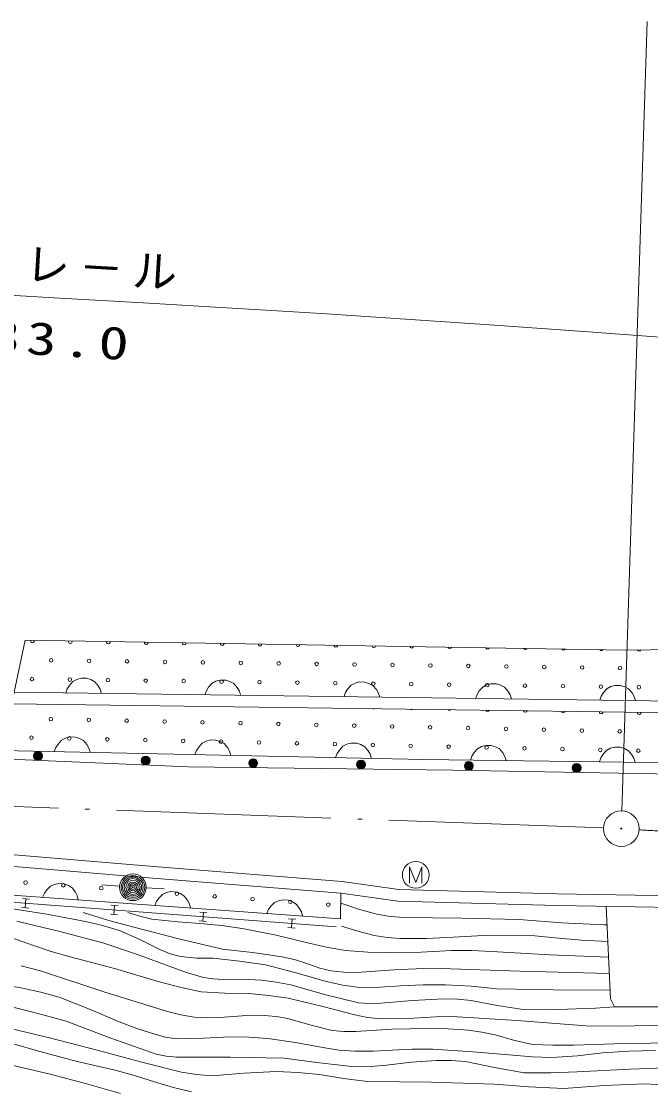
# Model space of a CAD drawing. Units: millimetres, scale not verified. Extents: x 40000 to 680000, y 20000 to 380000.
# Drawn here: x 133456 to 168637, y 269529 to 329523 of the extents above; entities that cross this region are included whole.
import ezdxf

# ---------------------------------------------------------------- set-up
doc = ezdxf.new("R2010")
doc.units = ezdxf.units.MM
doc.header["$LTSCALE"] = 1000
doc.linetypes.add('LONG_DASHED_DOTTED', pattern=[15.25, 12, -1.5, 0.25, -1.5])
for name, color, linetype, lineweight in [('S-BGD', 1, 'Continuous', 13), ('S-BGD-HTXT', 6, 'Continuous', 13), ('S-BMK', 3, 'LONG_DASHED_DOTTED', 13)]:
    doc.layers.add(name, color=color, linetype=linetype, lineweight=lineweight)
doc.styles.add('ＭＳ ゴシック', font='')
doc.styles.get('ＭＳ ゴシック').set_extended_font_data('MS Gothic')

msp = doc.modelspace()

# ---------------------------------------------------------------- hatches: boundary and pattern name
at = {"layer": 'S-BGD'}
h = msp.add_hatch(dxfattribs=at)
h.set_pattern_fill('USER', color=256, style=0, pattern_type=2)
h.set_pattern_definition([(1.33, (184900, 279800), (-34700, 1499600), []), (91.33, (185000, 279800), (-1999500, -46300), [])])
h.paths.add_polyline_path([(166159, 280006), (171908, 279916), (184916, 279826), (186520, 279863), (191159, 278439), (196862, 277737), (200547, 277351), (202144, 277123), (202348, 274996), (200632, 274654), (197961, 274425), (189870, 273611), (186359, 273458), (181795, 273636), (176477, 274476), (169327, 274374), (166624, 274374), (166395, 274832)])

# ---------------------------------------------------------------- linework, layer by layer
for p, q in [((132360, 288732), (133662, 294909)), ((133662, 294909), (167251, 294347)), ((167251, 294347), (176899, 294424)), ((133046, 291987), (156381, 291672)), ((156381, 291672), (177205, 291391)), ((156372, 291022), (132910, 291338)), ((177500, 290737), (156372, 291022)), ((155959, 288222), (132360, 288732)), ((177595, 287933), (155959, 288222)), ((129926, 283150), (141079, 282214)), ((129871, 282503), (141027, 281566)), ((141079, 282214), (151385, 281387)), ((141027, 281566), (151314, 280741)), ((151385, 281387), (154561, 280943)), ((151305, 279298), (126239, 281126)), ((138942, 281134), (137946, 281217)), ((140439, 281038), (141438, 280993)), ((154561, 280943), (163420, 280699)), ((126245, 280737), (151055, 278859)), ((133506, 280438), (133907, 280408)), ((133706, 280423), (133669, 279925)), ((151314, 280741), (151305, 279298)), ((151314, 280741), (154507, 280295)), ((154507, 280295), (163406, 280049)), ((163420, 280699), (171916, 280565)), ((133869, 279909), (133468, 279940)), ((138468, 280063), (138869, 280032)), ((138669, 280048), (138631, 279549)), ((143430, 279687), (143831, 279657)), ((143631, 279672), (143593, 279174)), ((163406, 280049), (171908, 279916)), ((166395, 274832), (166159, 280006)), ((138831, 279534), (138430, 279564)), ((143794, 279158), (143392, 279189)), ((148392, 279312), (148793, 279281)), ((148593, 279297), (148555, 278798)), ((148756, 278783), (148354, 278813)), ((166624, 274374), (166395, 274832)), ((169327, 274374), (166624, 274374))]:
    msp.add_line(p, q, dxfattribs=at)
for points in [[(69004, 298475), (84944, 294667), (91071, 293302), (101759, 291595), (114394, 289599), (126713, 288496), (142788, 287813), (157575, 287629), (179220, 287236), (186918, 287288), (200655, 287708)], [(135935, 291948), (136018, 292177), (136141, 292370), (136334, 292587), (136556, 292704), (136792, 292771), (137102, 292767), (137336, 292694), (137554, 292571), (137746, 292348), (137863, 292152), (137935, 291921)], [(143714, 291843), (143797, 292072), (143919, 292265), (144112, 292483), (144334, 292600), (144570, 292666), (144880, 292662), (145114, 292589), (145332, 292466), (145524, 292243), (145642, 292047), (145713, 291816)], [(151492, 291738), (151575, 291967), (151698, 292160), (151891, 292378), (152112, 292495), (152348, 292562), (152658, 292557), (152892, 292484), (153110, 292361), (153303, 292139), (153420, 291942), (153492, 291711)], [(158852, 291639), (158935, 291868), (159057, 292061), (159250, 292278), (159472, 292396), (159708, 292462), (160018, 292458), (160252, 292385), (160470, 292262), (160662, 292039), (160780, 291843), (160852, 291612)], [(165793, 291545), (165876, 291774), (165999, 291967), (166192, 292185), (166413, 292302), (166649, 292369), (166959, 292364), (167193, 292291), (167411, 292168), (167603, 291946), (167721, 291749), (167793, 291518)], [(135294, 288669), (135379, 288897), (135503, 289089), (135698, 289305), (135920, 289420), (136157, 289485), (136466, 289479), (136700, 289404), (136917, 289279), (137107, 289055), (137223, 288857), (137293, 288626)], [(143160, 288499), (143245, 288727), (143369, 288919), (143564, 289135), (143786, 289250), (144023, 289315), (144333, 289309), (144566, 289233), (144784, 289109), (144974, 288885), (145090, 288687), (145160, 288455)], [(151026, 288329), (151111, 288557), (151235, 288749), (151430, 288965), (151653, 289080), (151889, 289145), (152199, 289138), (152433, 289063), (152650, 288939), (152840, 288715), (152956, 288517), (153026, 288285)], [(158565, 288187), (158648, 288416), (158771, 288609), (158964, 288827), (159185, 288944), (159421, 289011), (159731, 289007), (159965, 288934), (160184, 288811), (160376, 288588), (160493, 288391), (160565, 288160)], [(165777, 288091), (165860, 288320), (165983, 288513), (166176, 288731), (166398, 288848), (166633, 288915), (166943, 288910), (167177, 288837), (167396, 288714), (167588, 288492), (167705, 288295), (167777, 288064)], [(155153, 281306), (155153, 282221), (155505, 281348), (155854, 282221), (155854, 281306)], [(134641, 280513), (134738, 280737), (134872, 280922), (135077, 281128), (135305, 281232), (135545, 281284), (135854, 281262), (136083, 281175), (136294, 281039), (136473, 280806), (136578, 280603), (136636, 280368)], [(140908, 280056), (141005, 280280), (141138, 280466), (141344, 280671), (141572, 280775), (141812, 280828), (142121, 280805), (142350, 280718), (142561, 280582), (142739, 280349), (142845, 280146), (142903, 279911)], [(147175, 279599), (147271, 279823), (147405, 280009), (147611, 280214), (147839, 280318), (148078, 280371), (148387, 280348), (148617, 280261), (148827, 280126), (149006, 279892), (149111, 279689), (149170, 279454)], [(151310, 280177), (152300, 279849), (153322, 279574), (154078, 279446), (154852, 279376), (158067, 279352), (161291, 279268), (163666, 279091), (166046, 278973), (166126, 278971), (166206, 278969)], [(166373, 275323), (163216, 275325), (160052, 275387), (158615, 275533), (157173, 275618), (155916, 275618), (154652, 275558), (153523, 275479), (152377, 275459), (151437, 275597), (150504, 275795), (148826, 276289), (147113, 276731), (145656, 276943), (144179, 277096), (143261, 277113), (142351, 277190), (141767, 277357), (141200, 277581), (140077, 278144), (138931, 278649), (137995, 278933), (137033, 279161), (134881, 279559), (132714, 279898)], [(136906, 279653), (138347, 279207), (139813, 278817), (142250, 278185), (144702, 277613), (146369, 277430), (148031, 277186), (148784, 277004), (149532, 276761), (150145, 276549), (150773, 276396), (151476, 276323), (152194, 276309), (154272, 276460), (156354, 276549), (161336, 276377), (166321, 276249)], [(166289, 277157), (163019, 277286), (159751, 277476), (158636, 277531), (157510, 277527), (155802, 277443), (154094, 277419), (152835, 277445), (151583, 277532), (150519, 277715), (149458, 277960), (147692, 278384), (145912, 278751), (144795, 278921), (143673, 279031), (142210, 279131), (140750, 279291), (140072, 279452), (139404, 279653)], [(133204, 279183), (135611, 278601), (138012, 277957), (139950, 277304), (141858, 276597), (142737, 276281), (143633, 276024), (144181, 275942), (144738, 275919), (145809, 275927), (146884, 275874), (147703, 275771), (148514, 275608), (150399, 275080), (152310, 274608), (152937, 274570), (153563, 274591), (155323, 274743), (157084, 274835), (157840, 274819), (158604, 274742), (160056, 274457), (161508, 274235), (162999, 274219), (164504, 274263), (165561, 274308), (166624, 274374)], [(166248, 278046), (164775, 278111), (163307, 278236), (162157, 278346), (160992, 278396), (159296, 278370), (157591, 278284), (156111, 278214), (154627, 278204), (153903, 278262), (153185, 278379), (152266, 278607), (151352, 278887)], [(169800, 273359), (168631, 273335), (166839, 273296), (165041, 273317), (161153, 273615), (157253, 273854), (155403, 273756), (153548, 273719), (152815, 273792), (152091, 273925), (150242, 274427), (148380, 274871), (147284, 275025), (146173, 275121), (144836, 275141), (143507, 275222), (142305, 275483), (141108, 275806), (138657, 276525), (136186, 277186), (135117, 277477), (134067, 277825), (132859, 278263)], [(133446, 276673), (134516, 276388), (138066, 275221), (141628, 274113), (142366, 273928), (143112, 273803), (143826, 273764), (144555, 273785), (145798, 273873), (147046, 273900), (147701, 273848), (148361, 273734), (149587, 273366), (150830, 273056), (151483, 273003), (152152, 273009), (154170, 273123), (156183, 273176), (157319, 273158), (158465, 273079), (159206, 272973), (159944, 272807), (160981, 272515), (162029, 272282), (163170, 272233), (164327, 272244), (167192, 272337), (170069, 272369)], [(168905, 271932), (167430, 271898), (165957, 271803), (164547, 271646), (163122, 271549), (162022, 271582), (160930, 271674), (158703, 271869), (156464, 272005), (155329, 272011), (154186, 271956), (153152, 271895), (152106, 271894), (151212, 271966), (150316, 272099), (148778, 272389), (147227, 272619), (146186, 272692), (145130, 272704), (143628, 272621), (142110, 272598), (141509, 272692), (140920, 272845), (139914, 273165), (138925, 273543), (137253, 274260), (135560, 274920), (134549, 275200), (133523, 275422), (130139, 276037)], [(132675, 274433), (134321, 274031), (135951, 273571), (138461, 272626), (140995, 271736), (141549, 271622), (142122, 271566), (145137, 271571), (148151, 271515), (150117, 271244), (152092, 271033), (152982, 271046), (153878, 271119), (155266, 271278), (156670, 271379), (157478, 271381), (158282, 271322), (159917, 270979), (161576, 270692), (163054, 270685), (164538, 270739), (167492, 270900), (170451, 271002)], [(132045, 273360), (134949, 272668), (137836, 271918), (140115, 271295), (142405, 270732), (143248, 270592), (144097, 270513), (145900, 270664), (147711, 270755), (148919, 270706), (150125, 270597), (151462, 270375), (152807, 270212), (156361, 270159), (159906, 270047), (161838, 269901), (163782, 269815), (166049, 269973), (168315, 270069), (169619, 269993)], [(142968, 269617), (141960, 269859), (140957, 270162), (139836, 270528), (138698, 270837), (136579, 271329), (134476, 271879), (133073, 272300)], [(132596, 271186), (135067, 270606), (137038, 270088), (139004, 269529)]]:
    msp.add_lwpolyline(points, dxfattribs=at)
for centre, radius in [((135117, 293770), 99.5), ((137238, 293741), 99.5), ((139359, 293713), 99.5), ((141481, 293684), 99.5), ((143602, 293655), 99.5), ((145723, 293627), 99.5), ((147844, 293598), 99.5), ((149965, 293570), 99.5), ((152086, 293541), 99.5), ((154207, 293512), 99.5), ((156328, 293484), 99.5), ((158450, 293455), 99.5), ((160571, 293426), 99.5), ((162692, 293398), 99.5), ((164813, 293369), 99.5), ((166934, 293341), 99.5), ((134042, 292724), 99.5), ((136163, 292695), 99.5), ((138285, 292666), 99.5), ((140406, 292638), 99.5), ((142527, 292609), 99.5), ((144648, 292581), 99.5), ((146769, 292552), 99.5), ((148890, 292523), 99.5), ((151011, 292495), 99.5), ((153132, 292466), 99.5), ((155254, 292437), 99.5), ((157375, 292409), 99.5), ((159496, 292380), 99.5), ((161617, 292352), 99.5), ((163738, 292323), 99.5), ((165859, 292294), 99.5), ((167980, 292266), 99.5), ((135101, 290484), 99.5), ((137222, 290438), 99.5), ((139342, 290392), 99.5), ((141463, 290346), 99.5), ((143584, 290301), 99.5), ((145705, 290255), 99.5), ((147826, 290209), 99.5), ((149946, 290163), 99.5), ((152067, 290117), 99.5), ((154188, 290071), 99.5), ((156309, 290025), 99.5), ((158430, 289980), 99.5), ((160551, 289934), 99.5), ((162671, 289888), 99.5), ((164792, 289842), 99.5), ((166913, 289796), 99.5), ((134017, 289447), 99.5), ((136138, 289401), 99.5), ((138259, 289355), 99.5), ((140380, 289309), 99.5), ((142501, 289263), 99.5), ((144621, 289217), 99.5), ((146742, 289171), 99.5), ((148863, 289126), 99.5), ((150984, 289080), 99.5), ((134376, 288420), 249), ((134376, 288420), 220), ((134376, 288420), 191), ((134376, 288420), 161), ((153105, 289034), 99.5), ((155226, 288988), 99.5), ((157346, 288942), 99.5), ((159467, 288896), 99.5), ((161588, 288850), 99.5), ((163709, 288805), 99.5), ((165830, 288759), 99.5), ((167951, 288713), 99.5), ((134376, 288420), 132), ((134376, 288420), 97.5), ((134376, 288420), 67.5), ((134376, 288420), 38.8), ((134376, 288420), 7.5), ((140399, 288164), 249), ((140399, 288164), 220), ((140399, 288164), 191), ((140399, 288164), 161), ((140399, 288164), 132), ((140399, 288164), 97.5), ((140399, 288164), 67.5), ((140399, 288164), 38.8), ((140399, 288164), 7.5), ((146417, 288017), 249), ((146417, 288017), 220), ((146417, 288017), 191), ((146417, 288017), 161), ((146417, 288017), 132), ((146417, 288017), 97.5), ((146417, 288017), 67.5), ((146417, 288017), 38.8), ((146417, 288017), 7.5), ((152445, 287942), 249), ((152445, 287942), 220), ((152445, 287942), 191), ((152445, 287942), 161), ((152445, 287942), 132), ((152445, 287942), 97.5), ((152445, 287942), 67.5), ((152445, 287942), 38.8), ((158473, 287862), 249), ((158473, 287862), 220), ((158473, 287862), 191), ((158473, 287862), 161), ((158473, 287862), 132), ((164501, 287752), 249), ((164501, 287752), 220), ((152445, 287942), 7.5), ((158473, 287862), 97.5), ((158473, 287862), 67.5), ((158473, 287862), 38.8), ((158473, 287862), 7.5), ((164501, 287752), 191), ((164501, 287752), 161), ((164501, 287752), 132), ((164501, 287752), 97.5), ((164501, 287752), 67.5), ((164501, 287752), 38.8), ((164501, 287752), 7.5), ((155505, 281764), 746), ((133686, 281335), 99.5), ((139689, 281072), 746), ((139689, 281072), 660), ((139689, 281072), 574), ((139689, 281072), 484), ((139689, 281072), 398), ((135802, 281180), 99.5), ((137918, 281026), 99.5), ((139689, 281072), 292), ((139689, 281072), 202), ((139689, 281072), 116), ((139689, 281072), 22.5), ((140033, 280872), 99.5), ((142149, 280718), 99.5), ((144265, 280564), 99.5), ((146381, 280409), 99.5), ((148496, 280255), 99.5), ((150612, 280101), 99.5)]:
    msp.add_circle(centre, radius, dxfattribs=at)
for centre, start, end in [((134071, 294845), 143.80098, 34.28352), ((136192, 294816), 148.49285, 29.59164), ((138313, 294788), 152.96763, 25.11687), ((140434, 294759), 157.27718, 20.80731), ((142555, 294730), 161.46076, 16.62374), ((144677, 294702), 165.5495, 12.53499), ((146798, 294673), 169.56926, 8.51523), ((148919, 294644), 173.54241, 4.54208), ((151040, 294616), 177.48916, 0.59533), ((153161, 294587), 181.42854, 356.65596), ((155282, 294559), 185.37925, 352.70524), ((157403, 294530), 189.36052, 348.72398), ((159524, 294501), 193.3929, 344.69159), ((161646, 294473), 197.4994, 340.5851), ((163767, 294444), 201.70679, 336.3777), ((165888, 294415), 206.04766, 332.03683), ((168009, 294387), 200.03186, 340.87755), ((153151, 291155), 242.75108, 295.70473), ((155271, 291109), 225.4065, 313.04931), ((157392, 291063), 212.46063, 325.99332), ((159513, 291017), 201.23815, 337.21581), ((161634, 290971), 190.85284, 347.60111), ((163755, 290925), 180.84596, 357.60799), ((165876, 290880), 170.88886, 7.56509), ((167996, 290834), 160.66793, 17.78602)]:
    msp.add_arc(centre, 99.5, start, end, dxfattribs=at)
at = {"layer": 'S-BGD-HTXT'}
msp.add_line((167033, 285356), (168452, 329523), dxfattribs=at)
msp.add_lwpolyline([(84114, 321821), (85832, 321165), (87740, 320504), (89667, 319900), (91869, 319277), (94087, 318713), (96651, 318132), (99237, 317606), (101912, 317124), (104606, 316699), (107906, 316259), (111223, 315878), (115771, 315436), (120324, 315053), (125299, 314687), (130287, 314360), (135267, 314059), (140258, 313769), (145238, 313478), (150229, 313172), (155208, 312847), (160196, 312506), (165173, 312152), (170159, 311785)], dxfattribs=at)
at = {"layer": 'S-BMK'}
msp.add_line((166001, 284392), (117114, 286166), dxfattribs=at)
at = {"layer": 'S-BMK', "linetype": 'Continuous'}
for radius in [995, 30]:
    msp.add_circle((167001, 284356), radius, dxfattribs=at)
at = {"layer": 'S-BMK'}
msp.add_arc((186651, 570863), 287180, 266.27591, 285.94093, dxfattribs=at)

# ---------------------------------------------------------------- texts
at = {"layer": 'S-BGD-HTXT', "char_height": 1833, "attachment_point": 7, "rotation": 356.6, "style": 'ＭＳ ゴシック'}
for s, insert in [('\\T1.2;ガ－ドレ－ル', (124631, 315486)), ('\\T1.2;\\W1.35;L=133.0', (125620, 311361))]:
    msp.add_mtext(s, dxfattribs=dict(at, insert=insert))

doc.saveas('drawing.dxf')
